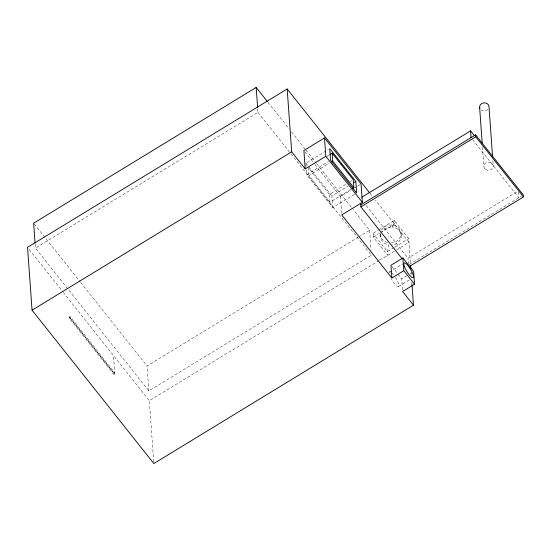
<?xml version="1.0" encoding="UTF-8"?>
<svg xmlns="http://www.w3.org/2000/svg" width="551" height="551" viewBox="0 0 551 551"><rect width="100%" height="100%" fill="white"/><g stroke="black" fill="none" stroke-linecap="round" stroke-linejoin="round"><path stroke-width="0.41" stroke-dasharray="2.75 2.07" d="M257.964 112.349L371.381 255.161L148.839 390.914L35.422 248.095L257.964 112.349L257.668 108.196M306.094 166.471L305.853 163.158L328.293 149.473M327.094 156.257L329.271 154.934M114.215 374.838L69.509 318.54L69.398 317.025L70.046 316.632L114.753 372.924L114.105 373.323L114.215 374.838L114.856 374.446L113.506 355.588M69.509 318.54L70.156 318.147L70.046 316.632M354.465 194.351L332.756 207.596L306.687 174.77L328.396 161.526M350.959 189.434L329.973 202.238L308.849 175.631L329.112 163.268M329.973 202.238L329.408 194.345L346.779 183.745M350.395 181.541L351.841 180.659M332.756 207.596L331.922 195.984L347.846 186.272M341.654 213.237L340.456 196.528L351.111 190.033M354.665 187.863L356.793 186.562M357.503 186.128L361.057 183.965M148.839 390.914L147.055 366.002L357.847 237.426M358.577 236.978L369.597 230.256L353.012 209.373M380.707 234.512A10.352 8.988 -4.1 0 0 388.937 244.885L387.484 251.58L387.746 255.278L373.296 237.082L373.034 233.383L378.151 230.256M378.881 229.815L394.247 220.441L408.704 238.679L410.55 264.418M373.296 237.082L379.88 233.059M380.61 232.618L394.509 224.14L394.247 220.441L392.794 227.143A10.352 8.988 -4.1 0 0 381.547 232.267M153.722 461.862L149.342 400.708L378.943 260.651M379.68 260.203L395.797 250.368M396.527 249.92L408.966 242.337L375.286 199.93M408.415 264.149L407.988 258.226L517.547 191.397M389.392 272.07L402.554 264.046M409.207 264.549L521.363 196.135M402.485 289.805L401.693 278.758L406.604 275.762M410.116 273.62L411.521 272.766M398.683 286.396L409.655 279.708M394.068 247.578L387.484 251.58L373.034 233.383M394.798 247.13L408.704 238.679M472.641 139.637L518.767 197.719L518.277 190.956M369.948 193.208L372.621 196.569M366.112 205.489L407.988 258.226M267.951 102.266L289.351 129.209M291.486 131.903L305.399 149.417M305.936 150.092L316.095 162.889M316.632 163.564L352.475 208.698M304.958 151.828L314.497 163.84M315.027 164.508L340.456 196.528M391.975 266.526L401.693 278.758M305.853 163.158L331.922 195.984M329.408 194.345L308.278 167.738L308.849 175.631M34.176 223.864L80.184 281.795M80.715 282.47L147.055 366.002M29.155 249.362L62.786 291.72M63.324 292.388L149.342 400.708M69.398 317.025L114.105 373.323M70.156 318.147L114.856 374.446M492.87 160.747L493.235 165.823M482.469 147.124L483.868 166.595M411.094 272.063L411.342 275.459M411.824 282.257L412.01 284.805M401.032 233.087L401.183 235.201M392.643 225.063L392.794 227.143L395.356 227.866A10.352 8.988 -4.1 0 1 401.032 237.55A10.352 8.988 -4.1 0 1 391.637 245.009M380.404 234.788L380.555 236.861M369.597 230.256L371.023 250.182M306.328 169.791L306.687 174.77M35.126 243.941L35.422 248.095M395.398 277.311A8.589 2.17 58.6 0 1 398.469 286.589A8.589 2.17 58.6 0 1 391.527 279.24M389.199 272.814A8.589 2.17 58.6 0 1 390.693 272.07M391.713 272.814A8.589 2.17 58.6 0 1 394.151 275.528M381.402 230.194A10.352 8.988 -4.1 0 1 399.261 228.72A10.352 8.988 -4.1 0 1 391.485 242.895M387.477 242.536A10.352 8.988 -4.1 0 1 380.424 233.218M487.862 109.553A4.697 4.084 -4.1 0 1 481.237 110.097M485.486 169.364A4.697 4.084 -4.1 0 0 493.166 166.891A4.697 4.084 -4.1 0 0 487.001 162.38A4.697 4.084 -4.1 0 0 485.486 169.364"/><path stroke-width="0.83" d="M267.414 101.591L256.181 87.444L33.639 223.189L35.064 243.115M369.411 192.533L287.174 88.98L27.55 247.344L32.054 310.199L153.846 463.556L413.47 305.192L412.01 284.805M32.054 310.199L291.679 151.828L287.174 88.98M324.498 137.929L303.897 150.499L305.213 168.875L325.813 156.305L324.498 137.929L361.057 183.965L362.372 202.341L341.772 214.904L391.864 277.98L403.8 270.706L402.884 257.958L390.948 265.238L391.864 277.98M329.994 154.494L332.163 153.171L353.287 179.771L353.859 187.664L352.406 188.552M331.282 161.946L332.728 161.064L332.163 153.171M353.639 182.739L355.808 181.417L329.739 148.591L330.572 160.203L356.642 193.029L355.808 181.417M361.738 197.258L470.568 130.876L474.28 135.546M360.76 204.91L475.596 134.864L523.312 194.944L523.45 196.9L409.345 266.498M402.251 258.936L360.905 206.866L475.74 136.813L475.596 134.864M402.884 257.958L413.622 271.478L414.538 284.226L402.602 291.507L413.47 305.192M475.74 136.813L523.45 196.9M332.728 161.064L353.859 187.664M325.813 156.305L362.372 202.341M403.8 270.706L414.538 284.226M291.679 151.828L305.213 168.875M492.566 156.512L488.992 106.563A4.697 4.084 -4.1 0 0 483.344 102.968A4.697 4.084 -4.1 0 0 479.873 108.375M479.618 107.335L482.166 142.895M470.568 130.876L471.05 137.64M410.605 265.272L410.853 268.668M360.643 203.223L360.905 206.866M256.181 87.444L257.606 107.369M404.42 266.608A8.589 2.17 58.6 0 0 412.802 277.732A8.589 2.17 58.6 0 0 408.773 266.601A8.589 2.17 58.6 0 0 404.42 266.608"/></g></svg>
